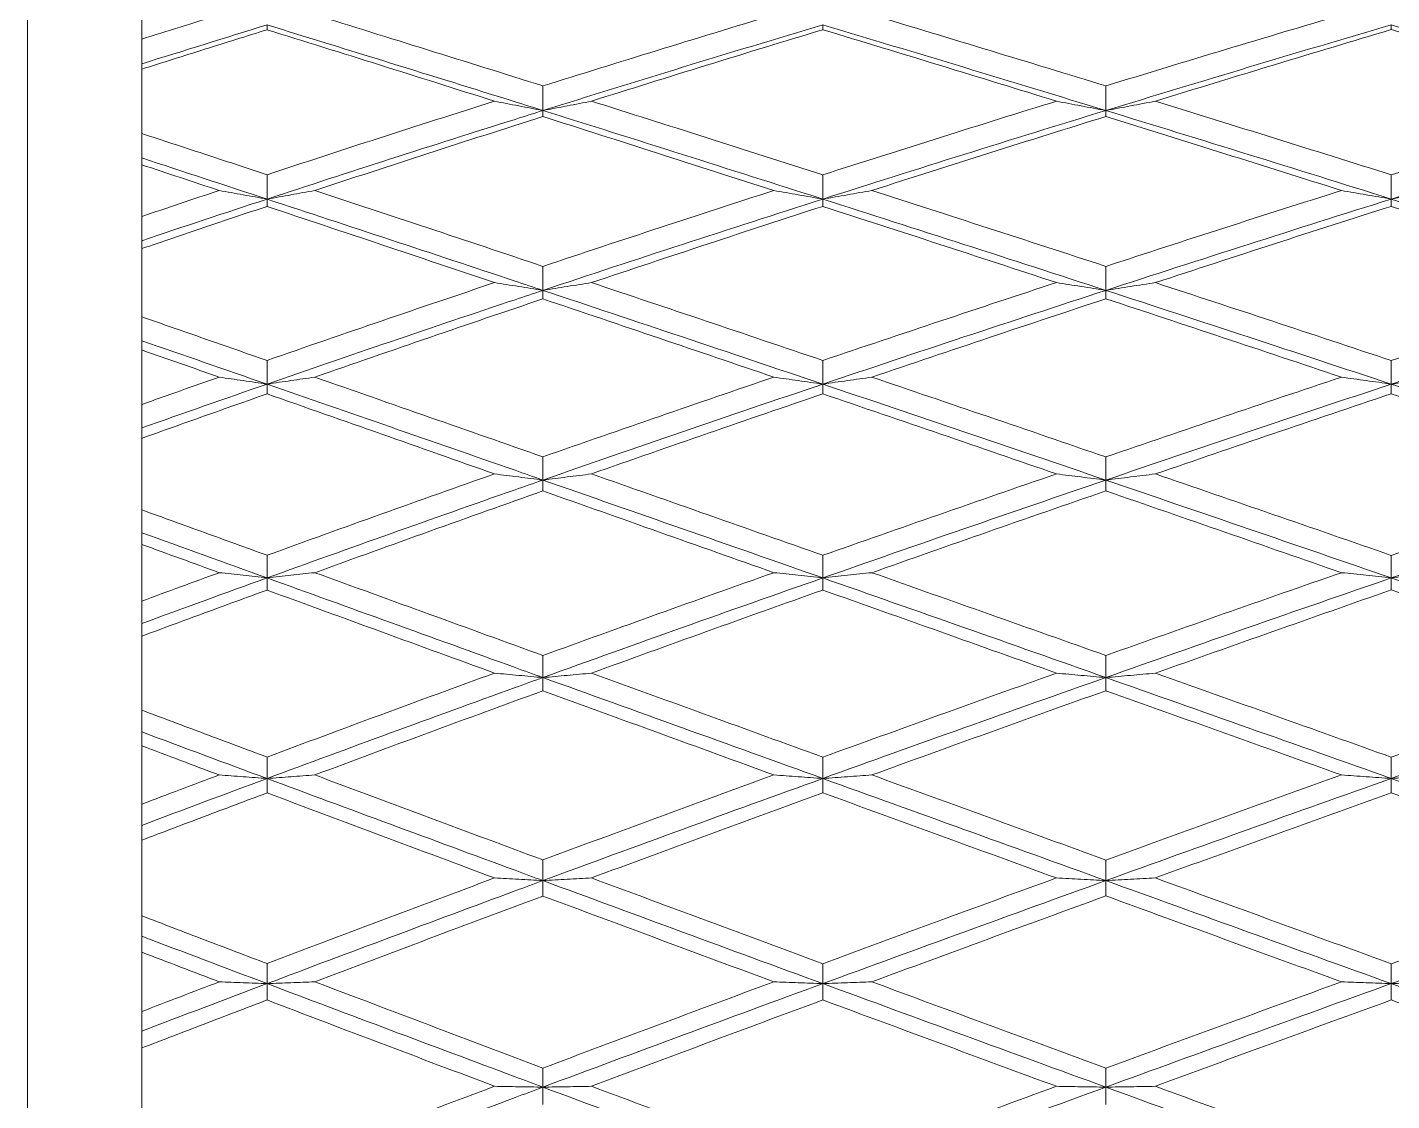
# Model space of a CAD drawing. Extents: x 6453 to 7582, y 0 to 827.
# Drawn here: x 6857.19 to 6869.12, y 663.08 to 672.47 of the extents above; entities that cross this region are included whole.
import ezdxf

# ---------------------------------------------------------------- set-up
doc = ezdxf.new("R2010")
doc.units = 0
doc.header["$LTSCALE"] = 30
doc.header["$MEASUREMENT"] = 0
doc.layers.add('1', color=7, linetype='CONTINUOUS')

msp = doc.modelspace()

# ---------------------------------------------------------------- linework, layer by layer
at = {"layer": '1', "color": 7, "linetype": 'Continuous', "lineweight": 18}
for p, q in [((6857.186, 680.095), (6857.186, 662.295)), ((6858.186, 662.296), (6858.186, 679.796)), ((6858.186, 672.369), (6858.186, 672.792)), ((6858.186, 671.544), (6858.186, 672.106)), ((6858.186, 670.818), (6858.186, 671.271)), ((6858.186, 669.941), (6858.186, 670.537)), ((6858.186, 669.174), (6858.186, 669.651)), ((6858.186, 668.253), (6858.186, 668.878)), ((6858.186, 667.454), (6858.186, 667.951)), ((6858.186, 666.501), (6858.186, 667.147)), ((6858.186, 665.678), (6858.186, 666.189)), ((6858.186, 664.702), (6858.186, 665.363)), ((6858.186, 663.865), (6858.186, 664.384)), ((6858.186, 662.877), (6858.186, 663.546))]:
    msp.add_line(p, q, dxfattribs=at)
for points in [[(6858.186, 672.369), (6858.297, 672.405), (6858.522, 672.475), (6858.75, 672.546), (6858.864, 672.582)], [(6859.7, 672.582), (6860.025, 672.482), (6860.681, 672.278), (6861.355, 672.067), (6861.695, 671.96)], [(6861.695, 671.96), (6862.024, 672.063), (6862.689, 672.27), (6863.37, 672.478), (6863.715, 672.582)], [(6864.572, 672.582), (6864.92, 672.477), (6865.608, 672.269), (6866.284, 672.063), (6866.618, 671.96)], [(6866.618, 671.96), (6866.972, 672.069), (6867.669, 672.281), (6868.346, 672.483), (6868.679, 672.582)], [(6858.186, 672.153), (6858.549, 672.267), (6858.915, 672.381), (6859.282, 672.494)], [(6859.282, 672.452), (6859.101, 672.395), (6858.737, 672.281), (6858.37, 672.165), (6858.186, 672.106)], [(6859.282, 672.494), (6859.282, 672.487), (6859.282, 672.473), (6859.282, 672.459), (6859.282, 672.452)], [(6861.272, 671.827), (6860.933, 671.934), (6860.262, 672.146), (6859.606, 672.351), (6859.282, 672.452)], [(6864.143, 672.494), (6863.322, 672.249), (6862.506, 671.999), (6861.695, 671.745)], [(6864.143, 672.452), (6863.802, 672.349), (6863.123, 672.141), (6862.453, 671.932), (6862.12, 671.827)], [(6864.143, 672.494), (6864.143, 672.487), (6864.143, 672.473), (6864.143, 672.459), (6864.143, 672.452)], [(6866.618, 671.745), (6865.789, 671.999), (6864.964, 672.249), (6864.143, 672.494)], [(6866.186, 671.827), (6865.852, 671.93), (6865.177, 672.138), (6864.49, 672.347), (6864.143, 672.452)], [(6869.114, 672.494), (6868.279, 672.249), (6867.447, 671.999), (6866.618, 671.745)], [(6869.114, 672.453), (6868.777, 672.352), (6868.097, 672.148), (6867.402, 671.935), (6867.051, 671.827)], [(6869.114, 672.453), (6869.114, 672.459), (6869.114, 672.473), (6869.114, 672.487), (6869.114, 672.494)], [(6871.187, 671.827), (6870.85, 671.93), (6870.167, 672.137), (6869.467, 672.347), (6869.114, 672.453)], [(6858.186, 672.153), (6858.186, 672.189), (6858.186, 672.261), (6858.186, 672.333), (6858.186, 672.369)], [(6861.695, 671.96), (6861.695, 671.924), (6861.695, 671.853), (6861.695, 671.781), (6861.695, 671.745)], [(6866.618, 671.96), (6866.618, 671.924), (6866.618, 671.852), (6866.618, 671.781), (6866.618, 671.745)], [(6859.282, 671.184), (6859.605, 671.29), (6860.259, 671.504), (6860.932, 671.719), (6861.272, 671.827)], [(6861.272, 671.827), (6861.342, 671.813), (6861.483, 671.786), (6861.624, 671.759), (6861.695, 671.745)], [(6861.695, 671.745), (6861.766, 671.759), (6861.908, 671.786), (6862.049, 671.813), (6862.12, 671.827)], [(6862.12, 671.827), (6862.45, 671.722), (6863.119, 671.511), (6863.799, 671.293), (6864.143, 671.183)], [(6864.143, 671.183), (6864.494, 671.296), (6865.186, 671.515), (6865.856, 671.725), (6866.186, 671.827)], [(6866.186, 671.827), (6866.258, 671.813), (6866.401, 671.786), (6866.546, 671.759), (6866.618, 671.745)], [(6866.618, 671.745), (6866.691, 671.759), (6866.835, 671.786), (6866.979, 671.813), (6867.051, 671.827)], [(6867.051, 671.827), (6867.402, 671.718), (6868.097, 671.502), (6868.777, 671.289), (6869.114, 671.183)], [(6869.114, 671.183), (6869.468, 671.295), (6870.167, 671.513), (6870.85, 671.724), (6871.187, 671.827)], [(6861.695, 671.692), (6861.357, 671.585), (6860.686, 671.369), (6860.027, 671.153), (6859.7, 671.046)], [(6861.695, 671.745), (6861.695, 671.736), (6861.695, 671.719), (6861.695, 671.701), (6861.695, 671.692)], [(6864.143, 670.97), (6863.322, 671.233), (6862.506, 671.491), (6861.695, 671.745)], [(6863.715, 671.046), (6863.372, 671.156), (6862.693, 671.374), (6862.026, 671.587), (6861.695, 671.692)], [(6866.618, 671.745), (6865.789, 671.491), (6864.964, 671.233), (6864.143, 670.97)], [(6866.618, 671.693), (6866.284, 671.589), (6865.608, 671.377), (6864.919, 671.157), (6864.572, 671.046)], [(6866.618, 671.745), (6866.618, 671.736), (6866.618, 671.719), (6866.618, 671.701), (6866.618, 671.693)], [(6869.114, 670.971), (6868.279, 671.233), (6867.447, 671.491), (6866.618, 671.745)], [(6868.679, 671.046), (6868.343, 671.152), (6867.663, 671.367), (6866.969, 671.584), (6866.618, 671.693)], [(6858.186, 671.33), (6858.186, 671.365), (6858.186, 671.437), (6858.186, 671.508), (6858.186, 671.544)], [(6858.186, 671.544), (6858.366, 671.485), (6858.729, 671.366), (6859.097, 671.245), (6859.282, 671.184)], [(6858.186, 671.33), (6858.549, 671.211), (6858.915, 671.091), (6859.282, 670.97)], [(6858.864, 671.046), (6858.752, 671.083), (6858.526, 671.158), (6858.299, 671.233), (6858.186, 671.271)], [(6859.282, 670.97), (6859.282, 671.006), (6859.282, 671.077), (6859.282, 671.148), (6859.282, 671.184)], [(6864.143, 671.183), (6864.143, 671.148), (6864.143, 671.077), (6864.143, 671.006), (6864.143, 670.97)], [(6869.114, 671.183), (6869.114, 671.148), (6869.114, 671.077), (6869.114, 671.006), (6869.114, 670.971)], [(6858.186, 670.818), (6858.297, 670.856), (6858.523, 670.932), (6858.75, 671.008), (6858.864, 671.046)], [(6858.864, 671.046), (6858.933, 671.033), (6859.072, 671.008), (6859.212, 670.983), (6859.282, 670.97)], [(6859.7, 671.046), (6859.631, 671.033), (6859.492, 671.008), (6859.352, 670.983), (6859.282, 670.97)], [(6859.7, 671.046), (6860.026, 670.938), (6860.685, 670.72), (6861.356, 670.496), (6861.695, 670.382)], [(6861.695, 670.382), (6862.042, 670.498), (6862.725, 670.724), (6863.388, 670.94), (6863.715, 671.046)], [(6863.715, 671.046), (6863.786, 671.033), (6863.928, 671.008), (6864.071, 670.983), (6864.143, 670.97)], [(6864.143, 670.97), (6864.215, 670.983), (6864.358, 671.008), (6864.501, 671.033), (6864.572, 671.046)], [(6864.572, 671.046), (6864.909, 670.937), (6865.586, 670.718), (6866.273, 670.495), (6866.618, 670.382)], [(6866.618, 670.382), (6866.969, 670.497), (6867.663, 670.722), (6868.343, 670.939), (6868.679, 671.046)], [(6868.679, 671.046), (6868.751, 671.033), (6868.895, 671.008), (6869.041, 670.983), (6869.114, 670.971)], [(6869.114, 670.971), (6869.187, 670.983), (6869.332, 671.008), (6869.477, 671.033), (6869.549, 671.046)], [(6859.282, 670.97), (6858.915, 670.85), (6858.549, 670.729), (6858.186, 670.606)], [(6859.282, 670.907), (6859.097, 670.845), (6858.73, 670.722), (6858.366, 670.599), (6858.186, 670.537)], [(6859.282, 670.97), (6859.282, 670.96), (6859.282, 670.939), (6859.282, 670.917), (6859.282, 670.907)], [(6861.272, 670.24), (6860.946, 670.35), (6860.288, 670.571), (6859.619, 670.794), (6859.282, 670.907)], [(6864.143, 670.97), (6863.322, 670.708), (6862.506, 670.442), (6861.695, 670.172)], [(6864.143, 670.907), (6863.812, 670.8), (6863.143, 670.581), (6862.463, 670.355), (6862.12, 670.24)], [(6864.143, 670.97), (6864.143, 670.96), (6864.143, 670.939), (6864.143, 670.918), (6864.143, 670.907)], [(6866.618, 670.172), (6865.789, 670.442), (6864.964, 670.708), (6864.143, 670.97)], [(6866.186, 670.24), (6865.841, 670.354), (6865.156, 670.578), (6864.479, 670.798), (6864.143, 670.907)], [(6869.114, 670.971), (6868.279, 670.708), (6867.447, 670.442), (6866.618, 670.172)], [(6869.114, 670.907), (6868.777, 670.8), (6868.097, 670.582), (6867.402, 670.355), (6867.051, 670.24)], [(6869.114, 670.971), (6869.114, 670.96), (6869.114, 670.939), (6869.114, 670.918), (6869.114, 670.907)], [(6871.187, 670.24), (6870.85, 670.35), (6870.167, 670.571), (6869.468, 670.795), (6869.114, 670.907)], [(6858.186, 670.606), (6858.186, 670.642), (6858.186, 670.712), (6858.186, 670.783), (6858.186, 670.818)], [(6861.695, 670.172), (6861.695, 670.207), (6861.695, 670.277), (6861.695, 670.347), (6861.695, 670.382)], [(6866.618, 670.382), (6866.618, 670.347), (6866.618, 670.277), (6866.618, 670.207), (6866.618, 670.172)], [(6859.282, 669.559), (6859.622, 669.678), (6860.293, 669.909), (6860.948, 670.131), (6861.272, 670.24)], [(6861.272, 670.24), (6861.342, 670.229), (6861.483, 670.206), (6861.624, 670.184), (6861.695, 670.172)], [(6862.12, 670.24), (6862.049, 670.229), (6861.908, 670.206), (6861.766, 670.184), (6861.695, 670.172)], [(6861.695, 670.172), (6861.695, 670.16), (6861.695, 670.135), (6861.695, 670.11), (6861.695, 670.098)], [(6861.695, 670.172), (6862.506, 669.902), (6863.322, 669.629), (6864.143, 669.352)], [(6862.12, 670.24), (6862.451, 670.129), (6863.12, 669.905), (6863.8, 669.675), (6864.143, 669.559)], [(6864.143, 669.559), (6864.49, 669.676), (6865.178, 669.907), (6865.852, 670.131), (6866.186, 670.24)], [(6866.618, 670.172), (6865.789, 669.902), (6864.964, 669.629), (6864.143, 669.352)], [(6866.186, 670.24), (6866.258, 670.229), (6866.401, 670.206), (6866.546, 670.184), (6866.618, 670.172)], [(6866.618, 670.172), (6866.691, 670.184), (6866.835, 670.206), (6866.979, 670.229), (6867.051, 670.24)], [(6866.618, 670.172), (6866.618, 670.16), (6866.618, 670.135), (6866.618, 670.11), (6866.618, 670.098)], [(6869.114, 669.352), (6868.279, 669.629), (6867.447, 669.902), (6866.618, 670.172)], [(6867.051, 670.24), (6867.392, 670.128), (6868.077, 669.903), (6868.767, 669.674), (6869.114, 669.558)], [(6869.114, 669.558), (6869.46, 669.674), (6870.152, 669.903), (6870.842, 670.128), (6871.187, 670.24)], [(6861.695, 670.098), (6861.368, 669.987), (6860.708, 669.763), (6860.038, 669.531), (6859.7, 669.413)], [(6863.715, 669.413), (6863.384, 669.526), (6862.717, 669.753), (6862.038, 669.982), (6861.695, 670.098)], [(6866.618, 670.098), (6866.284, 669.988), (6865.609, 669.764), (6864.92, 669.531), (6864.572, 669.413)], [(6868.679, 669.413), (6868.333, 669.529), (6867.643, 669.759), (6866.959, 669.986), (6866.618, 670.098)], [(6858.186, 669.732), (6858.186, 669.767), (6858.186, 669.836), (6858.186, 669.906), (6858.186, 669.941)], [(6858.186, 669.941), (6858.37, 669.877), (6858.737, 669.749), (6859.101, 669.622), (6859.282, 669.559)], [(6859.282, 669.352), (6858.915, 669.48), (6858.549, 669.606), (6858.186, 669.732)], [(6858.864, 669.413), (6858.752, 669.453), (6858.526, 669.532), (6858.299, 669.611), (6858.186, 669.651)], [(6859.282, 669.559), (6859.282, 669.525), (6859.282, 669.456), (6859.282, 669.387), (6859.282, 669.352)], [(6864.143, 669.352), (6864.143, 669.387), (6864.143, 669.456), (6864.143, 669.524), (6864.143, 669.559)], [(6869.114, 669.558), (6869.114, 669.524), (6869.114, 669.455), (6869.114, 669.387), (6869.114, 669.352)], [(6858.186, 669.174), (6858.299, 669.215), (6858.527, 669.295), (6858.752, 669.374), (6858.864, 669.413)], [(6859.282, 669.352), (6858.915, 669.225), (6858.549, 669.097), (6858.186, 668.969)], [(6859.282, 669.352), (6859.212, 669.362), (6859.072, 669.383), (6858.933, 669.403), (6858.864, 669.413)], [(6859.282, 669.352), (6859.352, 669.363), (6859.492, 669.383), (6859.631, 669.403), (6859.7, 669.413)], [(6859.282, 669.267), (6859.282, 669.281), (6859.282, 669.31), (6859.282, 669.338), (6859.282, 669.352)], [(6859.7, 669.413), (6860.039, 669.295), (6860.709, 669.061), (6861.368, 668.83), (6861.695, 668.716)], [(6861.695, 668.716), (6862.038, 668.836), (6862.717, 669.072), (6863.384, 669.301), (6863.715, 669.413)], [(6864.143, 669.352), (6863.322, 669.076), (6862.506, 668.796), (6861.695, 668.513)], [(6863.715, 669.413), (6863.786, 669.403), (6863.928, 669.383), (6864.071, 669.362), (6864.143, 669.352)], [(6864.572, 669.413), (6864.501, 669.403), (6864.358, 669.383), (6864.215, 669.363), (6864.143, 669.352)], [(6864.143, 669.352), (6864.143, 669.338), (6864.143, 669.31), (6864.143, 669.282), (6864.143, 669.267)], [(6864.143, 669.352), (6864.964, 669.076), (6865.789, 668.796), (6866.618, 668.513)], [(6864.572, 669.413), (6864.909, 669.299), (6865.586, 669.069), (6866.273, 668.834), (6866.618, 668.715)], [(6866.618, 668.715), (6866.959, 668.832), (6867.644, 669.066), (6868.333, 669.298), (6868.679, 669.413)], [(6866.618, 668.513), (6867.447, 668.796), (6868.279, 669.076), (6869.114, 669.352)], [(6868.679, 669.413), (6868.751, 669.403), (6868.895, 669.383), (6869.041, 669.363), (6869.114, 669.352)], [(6869.114, 669.352), (6869.187, 669.363), (6869.332, 669.383), (6869.477, 669.403), (6869.549, 669.413)], [(6869.114, 669.352), (6869.114, 669.338), (6869.114, 669.31), (6869.114, 669.282), (6869.114, 669.268)], [(6859.282, 669.267), (6859.101, 669.203), (6858.737, 669.075), (6858.37, 668.944), (6858.186, 668.878)], [(6861.272, 668.567), (6860.946, 668.682), (6860.288, 668.914), (6859.619, 669.149), (6859.282, 669.267)], [(6864.143, 669.267), (6863.812, 669.154), (6863.144, 668.925), (6862.463, 668.688), (6862.12, 668.567)], [(6866.186, 668.567), (6865.852, 668.682), (6865.178, 668.914), (6864.49, 669.149), (6864.143, 669.267)], [(6869.114, 669.268), (6868.768, 669.152), (6868.079, 668.919), (6867.393, 668.684), (6867.051, 668.567)], [(6871.187, 668.567), (6870.84, 668.685), (6870.148, 668.92), (6869.458, 669.152), (6869.114, 669.268)], [(6858.186, 668.969), (6858.186, 669.003), (6858.186, 669.071), (6858.186, 669.14), (6858.186, 669.174)], [(6861.695, 668.716), (6861.695, 668.682), (6861.695, 668.614), (6861.695, 668.547), (6861.695, 668.513)], [(6866.618, 668.513), (6866.618, 668.547), (6866.618, 668.614), (6866.618, 668.682), (6866.618, 668.715)], [(6859.282, 667.855), (6859.619, 667.978), (6860.287, 668.218), (6860.946, 668.452), (6861.272, 668.567)], [(6861.695, 668.513), (6861.624, 668.522), (6861.483, 668.54), (6861.342, 668.558), (6861.272, 668.567)], [(6861.695, 668.513), (6861.766, 668.522), (6861.908, 668.54), (6862.049, 668.558), (6862.12, 668.567)], [(6861.695, 668.418), (6861.695, 668.434), (6861.695, 668.465), (6861.695, 668.497), (6861.695, 668.513)], [(6864.143, 667.657), (6863.322, 667.945), (6862.506, 668.23), (6861.695, 668.513)], [(6862.12, 668.567), (6862.463, 668.446), (6863.144, 668.207), (6863.812, 667.972), (6864.143, 667.855)], [(6864.143, 667.855), (6864.479, 667.973), (6865.155, 668.21), (6865.841, 668.448), (6866.186, 668.567)], [(6864.143, 667.657), (6864.964, 667.945), (6865.789, 668.23), (6866.618, 668.513)], [(6866.186, 668.567), (6866.258, 668.558), (6866.401, 668.54), (6866.546, 668.522), (6866.618, 668.513)], [(6867.051, 668.567), (6866.979, 668.558), (6866.835, 668.54), (6866.691, 668.522), (6866.618, 668.513)], [(6866.618, 668.513), (6866.618, 668.497), (6866.618, 668.466), (6866.618, 668.434), (6866.618, 668.418)], [(6866.618, 668.513), (6867.447, 668.23), (6868.279, 667.945), (6869.114, 667.657)], [(6867.051, 668.567), (6867.392, 668.45), (6868.076, 668.214), (6868.767, 667.975), (6869.114, 667.854)], [(6869.114, 667.854), (6869.461, 667.975), (6870.154, 668.214), (6870.843, 668.45), (6871.187, 668.567)], [(6861.695, 668.418), (6861.368, 668.302), (6860.709, 668.068), (6860.038, 667.826), (6859.7, 667.703)], [(6863.715, 667.703), (6863.384, 667.82), (6862.717, 668.057), (6862.038, 668.297), (6861.695, 668.418)], [(6866.618, 668.418), (6866.272, 668.299), (6865.585, 668.06), (6864.908, 667.822), (6864.572, 667.703)], [(6868.679, 667.703), (6868.343, 667.82), (6867.664, 668.056), (6866.969, 668.297), (6866.618, 668.418)], [(6858.186, 668.053), (6858.186, 668.086), (6858.186, 668.153), (6858.186, 668.22), (6858.186, 668.253)], [(6858.186, 668.253), (6858.37, 668.186), (6858.737, 668.053), (6859.101, 667.921), (6859.282, 667.855)], [(6858.186, 667.951), (6858.186, 667.968), (6858.186, 668.002), (6858.186, 668.036), (6858.186, 668.053)], [(6858.186, 668.053), (6858.549, 667.921), (6858.915, 667.789), (6859.282, 667.657)], [(6858.864, 667.703), (6858.752, 667.744), (6858.526, 667.827), (6858.299, 667.909), (6858.186, 667.951)], [(6859.282, 667.657), (6859.282, 667.69), (6859.282, 667.756), (6859.282, 667.822), (6859.282, 667.855)], [(6864.143, 667.855), (6864.143, 667.822), (6864.143, 667.756), (6864.143, 667.69), (6864.143, 667.657)], [(6869.114, 667.854), (6869.114, 667.821), (6869.114, 667.756), (6869.114, 667.69), (6869.114, 667.657)], [(6858.186, 667.454), (6858.299, 667.496), (6858.526, 667.58), (6858.752, 667.662), (6858.864, 667.703)], [(6859.282, 667.657), (6858.915, 667.525), (6858.549, 667.392), (6858.186, 667.258)], [(6858.864, 667.703), (6858.933, 667.696), (6859.072, 667.68), (6859.212, 667.665), (6859.282, 667.657)], [(6859.7, 667.703), (6859.631, 667.696), (6859.492, 667.68), (6859.352, 667.665), (6859.282, 667.657)], [(6859.282, 667.657), (6859.282, 667.639), (6859.282, 667.604), (6859.282, 667.569), (6859.282, 667.551)], [(6859.7, 667.703), (6860.038, 667.581), (6860.709, 667.337), (6861.368, 667.098), (6861.695, 666.979)], [(6861.695, 666.979), (6862.029, 667.1), (6862.699, 667.342), (6863.375, 667.583), (6863.715, 667.703)], [(6861.695, 666.786), (6862.506, 667.079), (6863.322, 667.369), (6864.143, 667.657)], [(6864.143, 667.657), (6864.071, 667.665), (6863.928, 667.68), (6863.786, 667.696), (6863.715, 667.703)], [(6864.143, 667.657), (6864.215, 667.665), (6864.358, 667.68), (6864.501, 667.696), (6864.572, 667.703)], [(6864.143, 667.551), (6864.143, 667.569), (6864.143, 667.604), (6864.143, 667.639), (6864.143, 667.657)], [(6866.618, 666.786), (6865.789, 667.079), (6864.964, 667.369), (6864.143, 667.657)], [(6864.572, 667.703), (6864.92, 667.58), (6865.609, 667.337), (6866.284, 667.097), (6866.618, 666.979)], [(6866.618, 666.979), (6866.959, 667.1), (6867.644, 667.342), (6868.333, 667.583), (6868.679, 667.703)], [(6869.114, 667.657), (6868.279, 667.369), (6867.447, 667.079), (6866.618, 666.786)], [(6869.114, 667.657), (6869.041, 667.665), (6868.895, 667.68), (6868.751, 667.696), (6868.679, 667.703)], [(6869.114, 667.657), (6869.187, 667.665), (6869.332, 667.68), (6869.477, 667.696), (6869.549, 667.703)], [(6869.114, 667.552), (6869.114, 667.569), (6869.114, 667.604), (6869.114, 667.639), (6869.114, 667.657)], [(6859.282, 667.551), (6859.101, 667.485), (6858.737, 667.351), (6858.37, 667.216), (6858.186, 667.147)], [(6861.272, 666.825), (6860.945, 666.944), (6860.287, 667.184), (6859.619, 667.428), (6859.282, 667.551)], [(6864.143, 667.551), (6863.803, 667.431), (6863.125, 667.189), (6862.454, 666.946), (6862.12, 666.825)], [(6866.186, 666.825), (6865.852, 666.944), (6865.178, 667.184), (6864.49, 667.428), (6864.143, 667.551)], [(6869.114, 667.552), (6868.768, 667.431), (6868.079, 667.189), (6867.393, 666.946), (6867.051, 666.825)], [(6871.187, 666.825), (6870.85, 666.944), (6870.167, 667.184), (6869.468, 667.428), (6869.114, 667.552)], [(6858.186, 667.258), (6858.186, 667.291), (6858.186, 667.356), (6858.186, 667.422), (6858.186, 667.454)], [(6858.186, 667.147), (6858.186, 667.166), (6858.186, 667.203), (6858.186, 667.24), (6858.186, 667.258)], [(6861.695, 666.786), (6861.695, 666.818), (6861.695, 666.882), (6861.695, 666.947), (6861.695, 666.979)], [(6866.618, 666.979), (6866.618, 666.946), (6866.618, 666.882), (6866.618, 666.818), (6866.618, 666.786)], [(6859.282, 666.09), (6859.61, 666.213), (6860.27, 666.458), (6860.937, 666.703), (6861.272, 666.825)], [(6861.272, 666.825), (6861.342, 666.818), (6861.483, 666.805), (6861.624, 666.792), (6861.695, 666.786)], [(6862.12, 666.825), (6862.049, 666.818), (6861.908, 666.805), (6861.766, 666.792), (6861.695, 666.786)], [(6862.12, 666.825), (6862.463, 666.7), (6863.144, 666.453), (6863.812, 666.21), (6864.143, 666.09)], [(6864.143, 666.09), (6864.478, 666.211), (6865.153, 666.455), (6865.84, 666.701), (6866.186, 666.825)], [(6866.618, 666.786), (6866.546, 666.792), (6866.401, 666.805), (6866.258, 666.818), (6866.186, 666.825)], [(6866.618, 666.786), (6866.691, 666.792), (6866.835, 666.805), (6866.979, 666.818), (6867.051, 666.825)], [(6867.051, 666.825), (6867.402, 666.7), (6868.098, 666.452), (6868.778, 666.21), (6869.114, 666.089)], [(6869.114, 666.089), (6869.462, 666.214), (6870.156, 666.461), (6870.844, 666.704), (6871.187, 666.825)], [(6861.695, 666.786), (6861.695, 666.767), (6861.695, 666.728), (6861.695, 666.69), (6861.695, 666.67)], [(6861.695, 666.786), (6862.506, 666.494), (6863.322, 666.199), (6864.143, 665.903)], [(6866.618, 666.786), (6865.789, 666.494), (6864.964, 666.199), (6864.143, 665.903)], [(6866.618, 666.671), (6866.618, 666.69), (6866.618, 666.728), (6866.618, 666.767), (6866.618, 666.786)], [(6869.114, 665.903), (6868.279, 666.199), (6867.447, 666.494), (6866.618, 666.786)], [(6861.695, 666.67), (6861.36, 666.548), (6860.691, 666.303), (6860.03, 666.057), (6859.7, 665.934)], [(6863.715, 665.934), (6863.384, 666.055), (6862.717, 666.298), (6862.038, 666.545), (6861.695, 666.67)], [(6866.618, 666.671), (6866.271, 666.547), (6865.582, 666.3), (6864.906, 666.055), (6864.572, 665.934)], [(6868.679, 665.934), (6868.343, 666.054), (6867.664, 666.298), (6866.969, 666.546), (6866.618, 666.671)], [(6858.186, 666.31), (6858.186, 666.342), (6858.186, 666.405), (6858.186, 666.469), (6858.186, 666.501)], [(6858.186, 666.501), (6858.37, 666.432), (6858.737, 666.294), (6859.101, 666.158), (6859.282, 666.09)], [(6858.186, 666.189), (6858.186, 666.209), (6858.186, 666.25), (6858.186, 666.29), (6858.186, 666.31)], [(6859.282, 665.903), (6858.915, 666.039), (6858.549, 666.175), (6858.186, 666.31)], [(6858.864, 665.934), (6858.752, 665.976), (6858.526, 666.061), (6858.299, 666.146), (6858.186, 666.189)], [(6859.282, 665.903), (6859.282, 665.934), (6859.282, 665.997), (6859.282, 666.059), (6859.282, 666.09)], [(6864.143, 666.09), (6864.143, 666.059), (6864.143, 665.996), (6864.143, 665.934), (6864.143, 665.903)], [(6869.114, 666.089), (6869.114, 666.058), (6869.114, 665.996), (6869.114, 665.934), (6869.114, 665.903)], [(6858.186, 665.678), (6858.298, 665.721), (6858.524, 665.806), (6858.751, 665.891), (6858.864, 665.934)], [(6858.186, 665.493), (6858.549, 665.63), (6858.915, 665.767), (6859.282, 665.903)], [(6858.864, 665.934), (6858.933, 665.929), (6859.072, 665.918), (6859.212, 665.908), (6859.282, 665.903)], [(6859.7, 665.934), (6859.631, 665.929), (6859.492, 665.918), (6859.352, 665.908), (6859.282, 665.903)], [(6859.282, 665.903), (6859.282, 665.882), (6859.282, 665.84), (6859.282, 665.798), (6859.282, 665.777)], [(6859.7, 665.934), (6860.038, 665.808), (6860.709, 665.558), (6861.368, 665.312), (6861.695, 665.191)], [(6861.695, 665.191), (6862.029, 665.315), (6862.698, 665.562), (6863.375, 665.81), (6863.715, 665.934)], [(6864.143, 665.903), (6863.322, 665.607), (6862.506, 665.309), (6861.695, 665.01)], [(6864.143, 665.903), (6864.071, 665.908), (6863.928, 665.918), (6863.786, 665.929), (6863.715, 665.934)], [(6864.143, 665.903), (6864.215, 665.908), (6864.358, 665.918), (6864.501, 665.929), (6864.572, 665.934)], [(6864.143, 665.778), (6864.143, 665.799), (6864.143, 665.84), (6864.143, 665.882), (6864.143, 665.903)], [(6864.143, 665.903), (6864.964, 665.607), (6865.789, 665.309), (6866.618, 665.01)], [(6864.572, 665.934), (6864.92, 665.808), (6865.609, 665.557), (6866.284, 665.312), (6866.618, 665.19)], [(6866.618, 665.19), (6866.958, 665.314), (6867.642, 665.562), (6868.332, 665.81), (6868.679, 665.934)], [(6869.114, 665.903), (6868.279, 665.607), (6867.447, 665.309), (6866.618, 665.01)], [(6869.114, 665.903), (6869.041, 665.908), (6868.895, 665.918), (6868.751, 665.929), (6868.679, 665.934)], [(6869.114, 665.903), (6869.187, 665.908), (6869.332, 665.918), (6869.477, 665.929), (6869.549, 665.934)], [(6869.114, 665.778), (6869.114, 665.799), (6869.114, 665.841), (6869.114, 665.882), (6869.114, 665.903)], [(6859.282, 665.777), (6859.098, 665.708), (6858.732, 665.57), (6858.367, 665.432), (6858.186, 665.363)], [(6861.272, 665.033), (6860.945, 665.155), (6860.287, 665.401), (6859.619, 665.651), (6859.282, 665.777)], [(6864.143, 665.778), (6863.802, 665.653), (6863.124, 665.405), (6862.453, 665.157), (6862.12, 665.033)], [(6866.186, 665.033), (6865.852, 665.155), (6865.178, 665.401), (6864.49, 665.651), (6864.143, 665.778)], [(6869.114, 665.778), (6868.768, 665.654), (6868.078, 665.406), (6867.392, 665.157), (6867.051, 665.033)], [(6871.187, 665.033), (6870.85, 665.155), (6870.167, 665.4), (6869.468, 665.651), (6869.114, 665.778)], [(6858.186, 665.493), (6858.186, 665.524), (6858.186, 665.586), (6858.186, 665.647), (6858.186, 665.678)], [(6858.186, 665.363), (6858.186, 665.385), (6858.186, 665.428), (6858.186, 665.472), (6858.186, 665.493)], [(6861.695, 665.191), (6861.695, 665.161), (6861.695, 665.1), (6861.695, 665.04), (6861.695, 665.01)], [(6866.618, 665.19), (6866.618, 665.16), (6866.618, 665.1), (6866.618, 665.04), (6866.618, 665.01)], [(6859.282, 664.284), (6859.61, 664.409), (6860.27, 664.658), (6860.937, 664.908), (6861.272, 665.033)], [(6861.695, 665.01), (6861.624, 665.014), (6861.483, 665.021), (6861.342, 665.029), (6861.272, 665.033)], [(6861.695, 665.01), (6861.766, 665.014), (6861.908, 665.021), (6862.049, 665.029), (6862.12, 665.033)], [(6861.695, 664.875), (6861.695, 664.898), (6861.695, 664.943), (6861.695, 664.987), (6861.695, 665.01)], [(6864.143, 664.109), (6863.322, 664.41), (6862.506, 664.711), (6861.695, 665.01)], [(6862.12, 665.033), (6862.463, 664.906), (6863.143, 664.653), (6863.812, 664.406), (6864.143, 664.283)], [(6864.143, 664.283), (6864.474, 664.406), (6865.146, 664.653), (6865.836, 664.906), (6866.186, 665.033)], [(6866.618, 665.01), (6865.789, 664.711), (6864.964, 664.41), (6864.143, 664.109)], [(6866.618, 665.01), (6866.546, 665.014), (6866.401, 665.021), (6866.258, 665.029), (6866.186, 665.033)], [(6866.618, 665.01), (6866.691, 665.014), (6866.835, 665.021), (6866.979, 665.029), (6867.051, 665.033)], [(6866.618, 664.876), (6866.618, 664.898), (6866.618, 664.943), (6866.618, 664.987), (6866.618, 665.01)], [(6866.618, 665.01), (6867.447, 664.711), (6868.279, 664.41), (6869.114, 664.109)], [(6867.051, 665.033), (6867.402, 664.905), (6868.098, 664.652), (6868.778, 664.405), (6869.114, 664.283)], [(6869.114, 664.283), (6869.464, 664.41), (6870.159, 664.662), (6870.846, 664.91), (6871.187, 665.033)], [(6861.695, 664.875), (6861.359, 664.75), (6860.69, 664.499), (6860.029, 664.249), (6859.7, 664.125)], [(6863.715, 664.125), (6863.384, 664.247), (6862.717, 664.495), (6862.038, 664.748), (6861.695, 664.875)], [(6866.618, 664.876), (6866.268, 664.748), (6865.576, 664.495), (6864.904, 664.247), (6864.572, 664.125)], [(6868.679, 664.125), (6868.343, 664.247), (6867.663, 664.495), (6866.969, 664.748), (6866.618, 664.876)], [(6858.186, 664.524), (6858.186, 664.554), (6858.186, 664.613), (6858.186, 664.672), (6858.186, 664.702)], [(6858.186, 664.702), (6858.37, 664.632), (6858.737, 664.491), (6859.101, 664.353), (6859.282, 664.284)], [(6858.186, 664.384), (6858.186, 664.407), (6858.186, 664.454), (6858.186, 664.501), (6858.186, 664.524)], [(6859.282, 664.109), (6858.915, 664.248), (6858.549, 664.386), (6858.186, 664.524)], [(6858.864, 664.125), (6858.752, 664.168), (6858.526, 664.254), (6858.299, 664.341), (6858.186, 664.384)], [(6859.282, 664.284), (6859.282, 664.255), (6859.282, 664.196), (6859.282, 664.138), (6859.282, 664.109)], [(6864.143, 664.283), (6864.143, 664.254), (6864.143, 664.196), (6864.143, 664.138), (6864.143, 664.109)], [(6869.114, 664.283), (6869.114, 664.254), (6869.114, 664.196), (6869.114, 664.138), (6869.114, 664.109)], [(6858.186, 663.865), (6858.298, 663.908), (6858.524, 663.995), (6858.751, 664.081), (6858.864, 664.125)], [(6859.282, 664.109), (6858.915, 663.971), (6858.549, 663.832), (6858.186, 663.693)], [(6859.282, 664.109), (6859.212, 664.112), (6859.072, 664.117), (6858.933, 664.122), (6858.864, 664.125)], [(6859.282, 664.109), (6859.352, 664.112), (6859.492, 664.117), (6859.631, 664.122), (6859.7, 664.125)], [(6859.282, 663.966), (6859.282, 663.989), (6859.282, 664.037), (6859.282, 664.085), (6859.282, 664.109)], [(6859.7, 664.125), (6860.038, 663.997), (6860.708, 663.743), (6861.368, 663.494), (6861.695, 663.371)], [(6861.695, 663.371), (6862.027, 663.495), (6862.695, 663.746), (6863.373, 663.998), (6863.715, 664.125)], [(6864.143, 664.109), (6863.322, 663.808), (6862.506, 663.506), (6861.695, 663.204)], [(6864.143, 664.109), (6864.071, 664.112), (6863.928, 664.117), (6863.786, 664.122), (6863.715, 664.125)], [(6864.143, 664.109), (6864.215, 664.112), (6864.358, 664.117), (6864.501, 664.122), (6864.572, 664.125)], [(6866.618, 663.204), (6865.789, 663.506), (6864.964, 663.808), (6864.143, 664.109)], [(6864.143, 663.966), (6864.143, 663.99), (6864.143, 664.038), (6864.143, 664.085), (6864.143, 664.109)], [(6864.572, 664.125), (6864.92, 663.996), (6865.609, 663.742), (6866.284, 663.493), (6866.618, 663.37)], [(6866.618, 663.37), (6866.957, 663.495), (6867.64, 663.745), (6868.331, 663.998), (6868.679, 664.125)], [(6869.114, 664.109), (6868.279, 663.808), (6867.447, 663.506), (6866.618, 663.204)], [(6869.114, 664.109), (6869.041, 664.112), (6868.895, 664.117), (6868.751, 664.122), (6868.679, 664.125)], [(6869.114, 664.109), (6869.187, 664.112), (6869.332, 664.117), (6869.477, 664.122), (6869.549, 664.125)], [(6869.114, 663.966), (6869.114, 663.99), (6869.114, 664.038), (6869.114, 664.085), (6869.114, 664.109)], [(6859.282, 663.966), (6859.098, 663.895), (6858.731, 663.755), (6858.367, 663.615), (6858.186, 663.546)], [(6861.272, 663.211), (6860.945, 663.335), (6860.287, 663.583), (6859.618, 663.837), (6859.282, 663.966)], [(6864.143, 663.966), (6863.8, 663.839), (6863.12, 663.586), (6862.451, 663.336), (6862.12, 663.211)], [(6866.186, 663.211), (6865.852, 663.334), (6865.178, 663.583), (6864.49, 663.838), (6864.143, 663.966)], [(6869.114, 663.966), (6868.767, 663.84), (6868.076, 663.588), (6867.391, 663.337), (6867.051, 663.211)], [(6871.187, 663.211), (6870.85, 663.334), (6870.167, 663.583), (6869.467, 663.838), (6869.114, 663.966)], [(6858.186, 663.693), (6858.186, 663.722), (6858.186, 663.779), (6858.186, 663.836), (6858.186, 663.865)], [(6858.186, 663.546), (6858.186, 663.57), (6858.186, 663.619), (6858.186, 663.669), (6858.186, 663.693)], [(6861.695, 663.371), (6861.695, 663.343), (6861.695, 663.287), (6861.695, 663.231), (6861.695, 663.204)], [(6866.618, 663.37), (6866.618, 663.343), (6866.618, 663.287), (6866.618, 663.231), (6866.618, 663.204)], [(6859.282, 662.456), (6859.608, 662.58), (6860.266, 662.831), (6860.935, 663.084), (6861.272, 663.211)], [(6861.695, 663.204), (6861.624, 663.205), (6861.483, 663.207), (6861.342, 663.21), (6861.272, 663.211)], [(6861.695, 663.204), (6861.766, 663.205), (6861.908, 663.207), (6862.049, 663.21), (6862.12, 663.211)], [(6861.695, 663.052), (6861.695, 663.077), (6861.695, 663.128), (6861.695, 663.178), (6861.695, 663.204)], [(6864.143, 662.296), (6863.322, 662.598), (6862.506, 662.901), (6861.695, 663.204)], [(6862.12, 663.211), (6862.463, 663.083), (6863.143, 662.828), (6863.812, 662.578), (6864.143, 662.455)], [(6864.143, 662.455), (6864.469, 662.576), (6865.136, 662.824), (6865.831, 663.081), (6866.186, 663.211)], [(6866.618, 663.204), (6865.789, 662.901), (6864.964, 662.598), (6864.143, 662.296)], [(6866.618, 663.204), (6866.546, 663.205), (6866.401, 663.207), (6866.258, 663.21), (6866.186, 663.211)], [(6866.618, 663.204), (6866.691, 663.205), (6866.835, 663.207), (6866.979, 663.21), (6867.051, 663.211)], [(6866.618, 663.052), (6866.618, 663.078), (6866.618, 663.128), (6866.618, 663.178), (6866.618, 663.204)], [(6869.114, 662.296), (6868.279, 662.598), (6867.447, 662.901), (6866.618, 663.204)], [(6867.051, 663.211), (6867.402, 663.082), (6868.097, 662.827), (6868.778, 662.578), (6869.114, 662.455)], [(6869.114, 662.455), (6869.468, 662.584), (6870.168, 662.84), (6870.85, 663.089), (6871.187, 663.211)]]:
    msp.add_open_spline(points, degree=3, dxfattribs=at)
for points, knots in [([(6861.695, 671.745), (6861.614, 671.771), (6860.804, 672.024), (6859.999, 672.273), (6859.282, 672.494)], [0, 0, 0, 0, 0.100726, 1, 1, 1, 1]), ([(6871.623, 671.745), (6870.908, 671.962), (6870.071, 672.212), (6869.236, 672.458), (6869.114, 672.494)], [0, 0, 0, 0, 0.853118, 1, 1, 1, 1]), ([(6861.695, 671.745), (6861.614, 671.719), (6860.804, 671.465), (6859.999, 671.206), (6859.282, 670.97)], [0, 0, 0, 0, 0.100726, 1, 1, 1, 1]), ([(6871.623, 671.745), (6870.908, 671.528), (6870.071, 671.271), (6869.236, 671.009), (6869.114, 670.971)], [0, 0, 0, 0, 0.853118, 1, 1, 1, 1]), ([(6859.282, 670.97), (6859.999, 670.735), (6860.804, 670.469), (6861.614, 670.199), (6861.695, 670.172)], [0, 0, 0, 0, 0.899274, 1, 1, 1, 1]), ([(6871.623, 670.172), (6870.908, 670.402), (6870.071, 670.669), (6869.236, 670.932), (6869.114, 670.971)], [0, 0, 0, 0, 0.853118, 1, 1, 1, 1]), ([(6861.695, 670.172), (6861.614, 670.145), (6860.804, 669.875), (6859.999, 669.601), (6859.282, 669.352)], [0, 0, 0, 0, 0.100726, 1, 1, 1, 1]), ([(6869.114, 669.352), (6869.236, 669.393), (6870.071, 669.669), (6870.908, 669.942), (6871.623, 670.172)], [0, 0, 0, 0, 0.146882, 1, 1, 1, 1]), ([(6861.695, 668.513), (6861.614, 668.542), (6860.804, 668.824), (6859.999, 669.104), (6859.282, 669.352)], [0, 0, 0, 0, 0.100726, 1, 1, 1, 1]), ([(6871.623, 668.513), (6870.908, 668.754), (6870.071, 669.035), (6869.236, 669.312), (6869.114, 669.352)], [0, 0, 0, 0, 0.853118, 1, 1, 1, 1]), ([(6861.695, 668.513), (6861.614, 668.485), (6860.804, 668.202), (6859.999, 667.916), (6859.282, 667.657)], [0, 0, 0, 0, 0.100726, 1, 1, 1, 1]), ([(6871.623, 668.513), (6870.908, 668.272), (6870.071, 667.987), (6869.236, 667.699), (6869.114, 667.657)], [0, 0, 0, 0, 0.853118, 1, 1, 1, 1]), ([(6859.282, 667.657), (6859.999, 667.398), (6860.804, 667.108), (6861.614, 666.815), (6861.695, 666.786)], [0, 0, 0, 0, 0.899274, 1, 1, 1, 1]), ([(6869.114, 667.657), (6869.236, 667.615), (6870.071, 667.326), (6870.908, 667.036), (6871.623, 666.786)], [0, 0, 0, 0, 0.146882, 1, 1, 1, 1]), ([(6859.282, 665.903), (6859.999, 666.169), (6860.804, 666.464), (6861.614, 666.757), (6861.695, 666.786)], [0, 0, 0, 0, 0.899274, 1, 1, 1, 1]), ([(6871.623, 666.786), (6870.908, 666.536), (6870.071, 666.242), (6869.236, 665.946), (6869.114, 665.903)], [0, 0, 0, 0, 0.853118, 1, 1, 1, 1]), ([(6861.695, 665.01), (6861.614, 665.04), (6860.804, 665.339), (6859.999, 665.636), (6859.282, 665.903)], [0, 0, 0, 0, 0.100726, 1, 1, 1, 1]), ([(6871.623, 665.01), (6870.908, 665.265), (6870.071, 665.563), (6869.236, 665.859), (6869.114, 665.903)], [0, 0, 0, 0, 0.853118, 1, 1, 1, 1]), ([(6861.695, 665.01), (6861.614, 664.98), (6860.804, 664.68), (6859.999, 664.38), (6859.282, 664.109)], [0, 0, 0, 0, 0.100726, 1, 1, 1, 1]), ([(6871.623, 665.01), (6870.908, 664.754), (6870.071, 664.454), (6869.236, 664.153), (6869.114, 664.109)], [0, 0, 0, 0, 0.853118, 1, 1, 1, 1]), ([(6861.695, 663.204), (6861.614, 663.234), (6860.804, 663.536), (6859.999, 663.838), (6859.282, 664.109)], [0, 0, 0, 0, 0.100726, 1, 1, 1, 1]), ([(6869.114, 664.109), (6869.236, 664.065), (6870.071, 663.764), (6870.908, 663.462), (6871.623, 663.204)], [0, 0, 0, 0, 0.146882, 1, 1, 1, 1]), ([(6861.695, 663.204), (6861.614, 663.173), (6860.804, 662.871), (6859.999, 662.568), (6859.282, 662.296)], [0, 0, 0, 0, 0.100726, 1, 1, 1, 1]), ([(6871.623, 663.204), (6870.908, 662.946), (6870.071, 662.643), (6869.236, 662.34), (6869.114, 662.296)], [0, 0, 0, 0, 0.853118, 1, 1, 1, 1])]:
    msp.add_open_spline(points, degree=3, knots=knots, dxfattribs=at)

doc.saveas('drawing.dxf')
